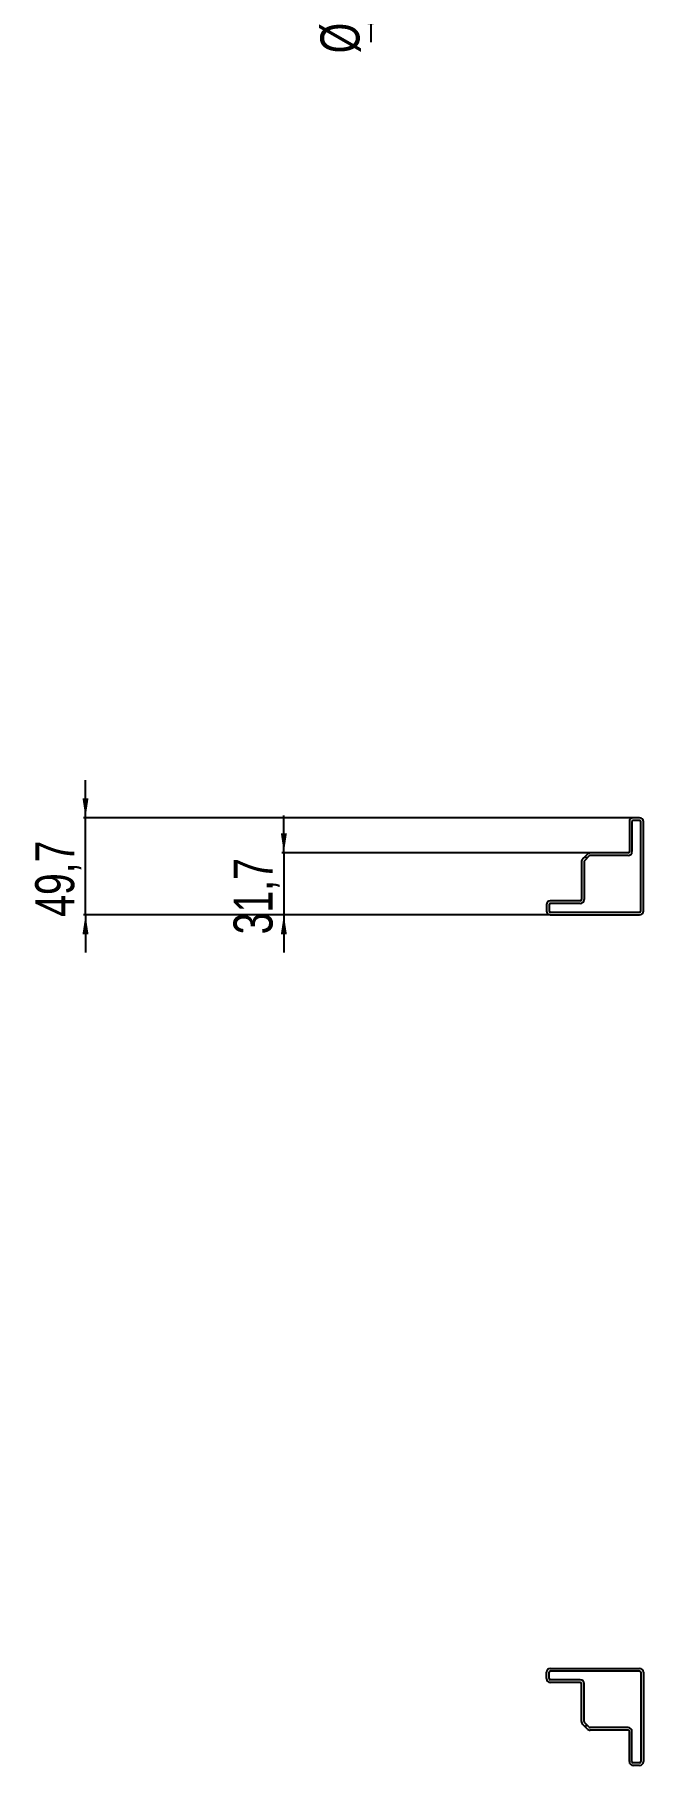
# Model space of a CAD drawing. Header units: millimetres. Extents: x -199 to 4350, y -1747 to 1507.
# Drawn here: x -198 to 114, y -1747 to -861 of the extents above; entities that cross this region are included whole.
import ezdxf

# ---------------------------------------------------------------- set-up
doc = ezdxf.new("R2010")
doc.units = ezdxf.units.MM
doc.layers.add('FORMAT', color=7, linetype='Continuous')
doc.styles.add('SLDTEXTSTYLE0', font='TXT', dxfattribs={"width": 0.75})
doc.dimstyles.new('SLDDIMSTYLE1', dxfattribs={"dimtxt": 20, "dimasz": 10, "dimexe": 0, "dimexo": 0.0625, "dimgap": 5, "dimtad": 2, "dimdec": 1, "dimrnd": 1e-09, "dimzin": 12, "dimdsep": 46, "dimtxsty": 'SLDTEXTSTYLE0', "dimsah": 1, "dimcen": 0.09, "dimadec": 0, "dimazin": 3, "dimtfac": 1, "dimtmove": 0, "dimatfit": 0, "dimfxl": 0, "dimfrac": 2, "dimtolj": 1, "dimtzin": 12, "dimarcsym": 0})

# ---------------------------------------------------------------- blocks, each defined once
blk = doc.blocks.new('_D_3')
at = {"layer": 'FORMAT'}
for p, q in [((-26.02, -835.29), (-26.02, -816.06)), ((92.82, -835.29), (-27.02, -835.29)), ((-26.02, -835.29), (-26.02, -845.29)), ((92.82, -845.29), (-27.02, -845.29)), ((-26.02, -845.29), (-26.02, -864.52))]:
    blk.add_line(p, q, dxfattribs=at)
for points in [[(-26.02, -835.29), (-24.48, -825.29), (-27.56, -825.29)], [(-26.02, -845.29), (-27.56, -855.29), (-24.48, -855.29)]]:
    blk.add_solid(points, dxfattribs=at)
at = {"layer": 'FORMAT', "char_height": 20, "attachment_point": 1, "rotation": 90, "style": 'SLDTEXTSTYLE0'}
for s, insert in [('10', (-52.11, -839.99)), ('%%c', (-51.8, -870.15))]:
    blk.add_mtext(s, dxfattribs=dict(at, insert=insert))
blk = doc.blocks.new('_D_5')
at = {"layer": 'FORMAT'}
for p, q in [((-172.17, -1261.77), (-172.17, -1242.54)), ((108.47, -1261.77), (-173.17, -1261.77)), ((-172.17, -1311.47), (-172.17, -1261.77)), ((65.97, -1311.47), (-173.17, -1311.47)), ((-172.17, -1311.47), (-172.17, -1330.7))]:
    blk.add_line(p, q, dxfattribs=at)
for points in [[(-172.17, -1261.77), (-170.63, -1251.77), (-173.71, -1251.77)], [(-172.17, -1311.47), (-173.71, -1321.47), (-170.63, -1321.47)]]:
    blk.add_solid(points, dxfattribs=at)
at = {"layer": 'FORMAT', "insert": (-197.95, -1312.48), "char_height": 20, "attachment_point": 1, "rotation": 90, "style": 'SLDTEXTSTYLE0'}
blk.add_mtext('49,7', dxfattribs=at)
blk = doc.blocks.new('_D_6')
at = {"layer": 'FORMAT'}
for p, q in [((-70.54, -1279.77), (-70.54, -1260.54)), ((86.41, -1279.77), (-71.54, -1279.77)), ((-70.54, -1279.77), (-70.54, -1311.47)), ((65.97, -1311.47), (-71.54, -1311.47)), ((-70.54, -1311.47), (-70.54, -1330.7))]:
    blk.add_line(p, q, dxfattribs=at)
for points in [[(-70.54, -1279.77), (-69, -1269.77), (-72.08, -1269.77)], [(-70.54, -1311.47), (-72.08, -1321.47), (-69, -1321.47)]]:
    blk.add_solid(points, dxfattribs=at)
at = {"layer": 'FORMAT', "insert": (-96.32, -1321.48), "char_height": 20, "attachment_point": 1, "rotation": 90, "style": 'SLDTEXTSTYLE0'}
blk.add_mtext('31,7', dxfattribs=at)

msp = doc.modelspace()

# ---------------------------------------------------------------- linework, layer by layer
at = {"color": 7, "linetype": 'Continuous', "lineweight": 25}
for p, q in [((106.48, -1263.77), (106.48, -1279.12)), ((107.83, -1263.77), (107.83, -1279.12)), ((111.68, -1261.77), (108.48, -1261.77)), ((111.68, -1263.12), (108.48, -1263.12)), ((112.33, -1309.47), (112.33, -1263.77)), ((113.68, -1309.47), (113.68, -1263.77)), ((81.98, -1284.22), (81.98, -1303.62)), ((83.77, -1281.6), (82.56, -1282.8)), ((83.33, -1284.22), (83.33, -1303.62)), ((84.72, -1282.55), (83.52, -1283.76)), ((84.72, -1282.55), (83.77, -1281.6)), ((85.01, -1280.36), (83.8, -1281.56)), ((83.8, -1281.56), (84.76, -1282.52)), ((85.96, -1281.31), (84.76, -1282.52)), ((105.83, -1279.77), (86.42, -1279.77)), ((105.83, -1281.12), (86.42, -1281.12)), ((63.98, -1306.27), (63.98, -1309.47)), ((65.33, -1306.27), (65.33, -1309.47)), ((81.33, -1304.27), (65.98, -1304.27)), ((81.33, -1305.62), (65.98, -1305.62)), ((65.98, -1310.12), (111.68, -1310.12)), ((65.98, -1311.47), (111.68, -1311.47)), ((63.98, -1702.67), (63.98, -1699.47)), ((65.33, -1702.67), (65.33, -1699.47)), ((65.98, -1697.47), (111.68, -1697.47)), ((65.98, -1698.82), (111.68, -1698.82)), ((112.33, -1699.47), (112.33, -1745.17)), ((113.68, -1699.47), (113.68, -1745.17)), ((81.33, -1703.32), (65.98, -1703.32)), ((81.33, -1704.67), (65.98, -1704.67)), ((81.98, -1724.72), (81.98, -1705.32)), ((83.33, -1724.72), (83.33, -1705.32)), ((83.77, -1727.34), (82.56, -1726.14)), ((84.72, -1726.39), (83.52, -1725.18)), ((84.72, -1726.39), (83.77, -1727.34)), ((83.8, -1727.38), (84.76, -1726.42)), ((85.01, -1728.58), (83.8, -1727.38)), ((85.96, -1727.63), (84.76, -1726.42)), ((105.83, -1727.82), (86.42, -1727.82)), ((105.83, -1729.17), (86.42, -1729.17)), ((106.48, -1745.17), (106.48, -1729.82)), ((107.83, -1745.17), (107.83, -1729.82)), ((111.68, -1745.82), (108.48, -1745.82)), ((111.68, -1747.17), (108.48, -1747.17))]:
    msp.add_line(p, q, dxfattribs=at)
for centre, radius, start, end in [((108.48, -1263.77), 2, 90, 180), ((108.48, -1263.77), 0.65, 90, 180), ((111.68, -1263.77), 2, 0, 90), ((111.68, -1263.77), 0.65, 0, 90), ((83.98, -1284.22), 2, 135, 180), ((83.98, -1284.22), 0.65, 135, 180), ((86.42, -1281.77), 2, 90, 135), ((86.42, -1281.77), 0.65, 90, 135), ((105.83, -1279.12), 2, 270, 0), ((105.83, -1279.12), 0.65, 270, 0), ((65.98, -1306.27), 2, 90, 180), ((65.98, -1309.47), 2, 180, 270), ((65.98, -1306.27), 0.65, 90, 180), ((65.98, -1309.47), 0.65, 180, 270), ((81.33, -1303.62), 2, 270, 0), ((81.33, -1303.62), 0.65, 270, 0), ((111.68, -1309.47), 0.65, 270, 0), ((111.68, -1309.47), 2, 270, 0), ((65.98, -1699.47), 2, 90, 180), ((65.98, -1699.47), 0.65, 90, 180), ((111.68, -1699.47), 2, 0, 90), ((111.68, -1699.47), 0.65, 0, 90), ((65.98, -1702.67), 2, 180, 270), ((65.98, -1702.67), 0.65, 180, 270), ((81.33, -1705.32), 2, 0, 90), ((81.33, -1705.32), 0.65, 0, 90), ((83.98, -1724.72), 2, 180, 225), ((83.98, -1724.72), 0.65, 180, 225), ((86.42, -1727.17), 2, 225, 270), ((86.42, -1727.17), 0.65, 225, 270), ((105.83, -1729.82), 2, 360, 90), ((105.83, -1729.82), 0.65, 0, 90), ((108.48, -1745.17), 2, 180, 270), ((108.48, -1745.17), 0.65, 180, 270), ((111.68, -1745.17), 2, 270, 0), ((111.68, -1745.17), 0.65, 270, 0)]:
    msp.add_arc(centre, radius, start, end, dxfattribs=at)

# ---------------------------------------------------------------- dimensions: what is measured, and where the dimension line sits
at = {"layer": 'FORMAT'}
dim = msp.add_linear_dim(base=(-26.02, -845.29), p1=(92.83, -835.29), p2=(92.83, -845.29), angle=90, text='%%c<>', dimstyle='SLDDIMSTYLE1', dxfattribs=at)
dim.commit()
dim.dimension.update_dxf_attribs({"geometry": '_D_3', "text_midpoint": (-26.02, -840.29), "dimtype": 160})
for base, p1, p2, picture, middle in [((-172.17, -1261.77), (65.98, -1311.47), (108.48, -1261.77), '_D_5', (-172.17, -1286.62)), ((-70.54, -1311.47), (86.42, -1279.77), (65.98, -1311.47), '_D_6', (-70.54, -1295.62))]:
    dim = msp.add_linear_dim(base=base, p1=p1, p2=p2, angle=90, dimstyle='SLDDIMSTYLE1', dxfattribs=at)
    dim.commit()
    dim.dimension.update_dxf_attribs({"geometry": picture, "text_midpoint": middle, "dimtype": 160})

doc.saveas('drawing.dxf')
